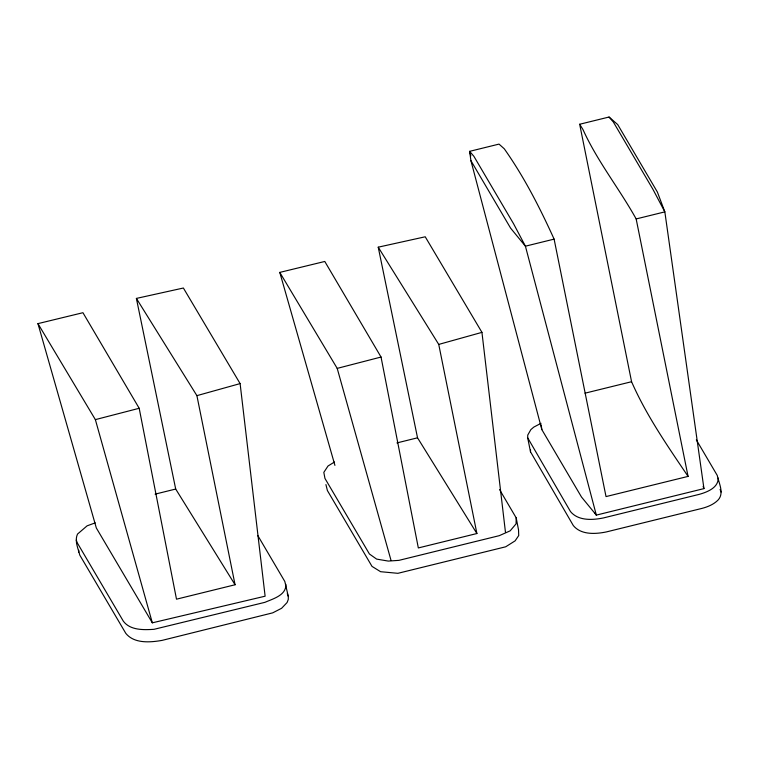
<?xml version="1.0" encoding="UTF-8"?>
<svg xmlns="http://www.w3.org/2000/svg" width="759" height="759" viewBox="0 0 759 759"><rect width="100%" height="100%" fill="white"/><g stroke="black" fill="none" stroke-linecap="round" stroke-linejoin="round"><path stroke-width="1.14" d="M257.918 535.759L284.824 581.498L288.325 596.498L288.268 599.496L287.082 602.542L281.598 608.291L272.699 612.855L162.084 640.387C150.206 642.446 134.277 643.822 125.823 633.385L79.79 555.104C78.12 548.434 74.354 540.778 77.522 534.07L87.105 525.835L95.207 522.875M78.727 552.258L78.775 550.256M285.877 584.354C286.38 595.341 272.879 598.842 264.929 602.333L154.001 629.325C143.669 629.942 130.311 630.473 123.375 621.241L77.342 542.96L76.279 540.114M499.564 489.602L516.196 517.875L516.073 523.843L510.171 530.835L499.289 535.664L398.93 560.36L388.276 561.081L376.616 559.098L369.434 554.004L324.956 478.417L323.818 472.373L328.03 465.988L334.482 462.013M696.335 439.869L717.264 475.447C718.858 483.255 724.598 493.407 717.872 500.238C713.545 504.488 707.786 506.851 702.009 508.388L606.289 531.945C595.407 534.146 581.081 535.048 573.32 525.57L530.503 451.823L527.685 437.82L527.742 435.087L530.854 429.622L533.795 427.099L541.015 423.323M530.503 451.823L530.541 450.002M718.223 478.037C718.394 487.819 707.065 492.164 699.181 494.375L603.462 517.932C592.58 520.133 578.263 521.044 570.493 511.566L527.685 437.82M196.904 395.648L240.11 383.599L265.119 596.194L152.322 622.826L96.327 527.979L37.95 323.628L82.94 312.708L139.191 408.285L176.496 599.183L235.062 584.762L196.904 395.648L136.392 298.42L183.384 288.022L240.11 383.599M481.946 332.366L425.23 236.789L378.229 247.178L438.74 344.415L481.946 332.366L505.437 532.04M37.95 323.628L95.368 419.623L139.191 408.285M381.037 357.043L324.786 261.466L279.786 272.396L337.205 368.381L381.037 357.043L418.332 547.941L476.899 533.53L438.74 344.415M155.102 494.147L175.699 489.043L235.062 584.762M396.938 442.914L417.535 437.81L476.899 533.53M579.667 124.258L609.06 117.028L617.693 124.552L657.36 191.999L664.846 211.875L703.954 488.616L596.327 515.105L581.498 497.031L541.831 429.594L470.922 160.68L469.631 151.345L499.024 144.106L504.28 148.802C524.194 176.98 539.867 207.786 554.108 239.123L606.024 496.585L688.071 476.396L636.156 218.934C619.287 188.574 597.314 161.25 582.921 129.447L579.667 124.258L631.573 381.72C646.374 415.524 667.522 445.931 688.071 476.396M554.108 239.123L525.418 246.191L510.589 228.127L470.922 160.68M636.156 218.934L664.846 211.875L652.987 189.418L613.319 121.971L609.06 117.028M585.009 393.181L631.573 381.72M595.018 513.169L596.327 515.105L525.418 246.191L513.558 223.734L473.882 156.288L469.631 151.345L470.836 155.927M703.128 486.405L703.954 488.616M720.092 489.451L721.05 492.041M287.272 593.652L288.325 596.498M279.786 272.396L334.928 465.39M337.205 368.381L390.961 560.17M95.368 419.623L152.322 622.826M325.924 484.584L327.404 490.561L372.005 566.385L380.582 571.698L397.896 573.32L505.703 546.793L515.105 540.863L518.72 535.569L518.53 529.848L516.196 517.875M378.229 247.178L417.535 437.81M136.392 298.42L175.699 489.043M541.186 424.926L541.831 429.594"/></g></svg>
